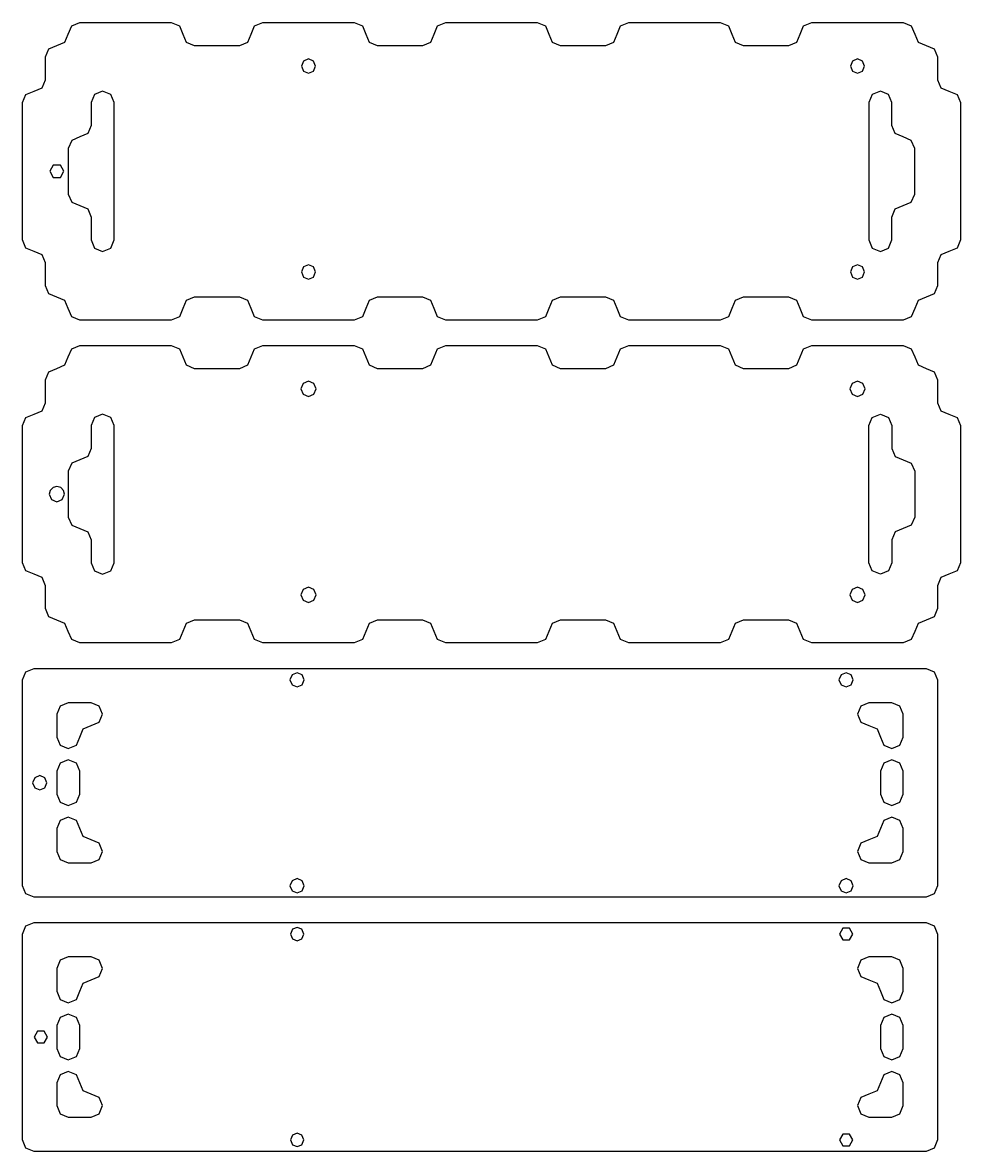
# Model space of a CAD drawing. Extents: x 1 to 198, y -191 to -1.
# Drawn here: x 1 to 74.8, y -89.8 to -1 of the extents above; entities that cross this region are included whole.
import ezdxf

# ---------------------------------------------------------------- set-up
doc = ezdxf.new("R2010")
doc.units = 0

msp = doc.modelspace()

# ---------------------------------------------------------------- linework, layer by layer
at = {"layer": '18', "color": 18}
for points in [[(0.999999, -72.699535), (1.263603, -72.063139), (1.899998, -71.799536), (2.799997, -71.799536), (3.699996, -71.799536), (4.599995, -71.799536), (5.499993, -71.799536), (6.399992, -71.799536), (7.299991, -71.799536), (8.19999, -71.799536), (9.099989, -71.799536), (9.999988, -71.799536), (10.899987, -71.799536), (11.799986, -71.799536), (12.699985, -71.799536), (13.599983, -71.799536), (14.499982, -71.799536), (15.399981, -71.799536), (16.29998, -71.799536), (17.199979, -71.799536), (18.099978, -71.799536), (18.999976, -71.799536), (19.899975, -71.799536), (20.799974, -71.799536), (21.699973, -71.799536), (22.599972, -71.799536), (23.499971, -71.799536), (24.39997, -71.799536), (25.299969, -71.799536), (26.199968, -71.799536), (27.099966, -71.799536), (27.999965, -71.799536), (28.899964, -71.799536), (29.799963, -71.799536), (30.699962, -71.799536), (31.599961, -71.799536), (32.499959, -71.799536), (33.399958, -71.799536), (34.299957, -71.799536), (35.199956, -71.799536), (36.099955, -71.799536), (36.999954, -71.799536), (37.899953, -71.799536), (38.799952, -71.799536), (39.69995, -71.799536), (40.599949, -71.799536), (41.499948, -71.799536), (42.399947, -71.799536), (43.299946, -71.799536), (44.199945, -71.799536), (45.099944, -71.799536), (45.999942, -71.799536), (46.899941, -71.799536), (47.79994, -71.799536), (48.699939, -71.799536), (49.599938, -71.799536), (50.499937, -71.799536), (51.399936, -71.799536), (52.299935, -71.799536), (53.199933, -71.799536), (54.099932, -71.799536), (54.999931, -71.799536), (55.89993, -71.799536), (56.799929, -71.799536), (57.699928, -71.799536), (58.599927, -71.799536), (59.499926, -71.799536), (60.399924, -71.799536), (61.299923, -71.799536), (62.199922, -71.799536), (63.099921, -71.799536), (63.99992, -71.799536), (64.899919, -71.799536), (65.799918, -71.799536), (66.699916, -71.799536), (67.599915, -71.799536), (68.499914, -71.799536), (69.399913, -71.799536), (70.299912, -71.799536), (71.199911, -71.799536), (72.09991, -71.799536), (72.736305, -72.063139), (72.999909, -72.699535), (72.999909, -73.599534), (72.999909, -74.499532), (72.999909, -75.399531), (72.999909, -76.29953), (72.999909, -77.199529), (72.999909, -78.099528), (72.999909, -78.999527), (72.999909, -79.899525), (72.999909, -80.799524), (72.999909, -81.699523), (72.999909, -82.599522), (72.999909, -83.499521), (72.999909, -84.39952), (72.999909, -85.299519), (72.999909, -86.199518), (72.999909, -87.099517), (72.999909, -87.999515), (72.999909, -88.899514), (72.736305, -89.535909), (72.09991, -89.799513), (71.199911, -89.799513), (70.299912, -89.799513), (69.399913, -89.799513), (68.499914, -89.799513), (67.599915, -89.799513), (66.699916, -89.799513), (65.799918, -89.799513), (64.899919, -89.799513), (63.99992, -89.799513), (63.099921, -89.799513), (62.199922, -89.799513), (61.299923, -89.799513), (60.399924, -89.799513), (59.499926, -89.799513), (58.599927, -89.799513), (57.699928, -89.799513), (56.799929, -89.799513), (55.89993, -89.799513), (54.999931, -89.799513), (54.099932, -89.799513), (53.199933, -89.799513), (52.299935, -89.799513), (51.399936, -89.799513), (50.499937, -89.799513), (49.599938, -89.799513), (48.699939, -89.799513), (47.79994, -89.799513), (46.899941, -89.799513), (45.999942, -89.799513), (45.099944, -89.799513), (44.199945, -89.799513), (43.299946, -89.799513), (42.399947, -89.799513), (41.499948, -89.799513), (40.599949, -89.799513), (39.69995, -89.799513), (38.799952, -89.799513), (37.899953, -89.799513), (36.999954, -89.799513), (36.099955, -89.799513), (35.199956, -89.799513), (34.299957, -89.799513), (33.399958, -89.799513), (32.499959, -89.799513), (31.599961, -89.799513), (30.699962, -89.799513), (29.799963, -89.799513), (28.899964, -89.799513), (27.999965, -89.799513), (27.099966, -89.799513), (26.199968, -89.799513), (25.299969, -89.799513), (24.39997, -89.799513), (23.499971, -89.799513), (22.599972, -89.799513), (21.699973, -89.799513), (20.799974, -89.799513), (19.899975, -89.799513), (18.999976, -89.799513), (18.099978, -89.799513), (17.199979, -89.799513), (16.29998, -89.799513), (15.399981, -89.799513), (14.499982, -89.799513), (13.599983, -89.799513), (12.699985, -89.799513), (11.799986, -89.799513), (10.899987, -89.799513), (9.999988, -89.799513), (9.099989, -89.799513), (8.19999, -89.799513), (7.299991, -89.799513), (6.399992, -89.799513), (5.499993, -89.799513), (4.599995, -89.799513), (3.699996, -89.799513), (2.799997, -89.799513), (1.899998, -89.799513), (1.263603, -89.535909), (0.999999, -88.899514), (0.999999, -87.999515), (0.999999, -87.099517), (0.999999, -86.199518), (0.999999, -85.299519), (0.999999, -84.39952), (0.999999, -83.499521), (0.999999, -82.599522), (0.999999, -81.699523), (0.999999, -80.799524), (0.999999, -79.899525), (0.999999, -78.999527), (0.999999, -78.099528), (0.999999, -77.199529), (0.999999, -76.29953), (0.999999, -75.399531), (0.999999, -74.499532), (0.999999, -73.599534), (0.999999, -72.699535)], [(23.125571, -72.699535), (22.971495, -72.328121), (22.599972, -72.174308), (22.228449, -72.328121), (22.074373, -72.699535), (22.228449, -73.070948), (22.599972, -73.224761), (22.971495, -73.070948), (23.125571, -72.699535)], [(66.325517, -72.699535), (66.062717, -72.244352), (65.537118, -72.244352), (65.274318, -72.699535), (65.537118, -73.154717), (66.062717, -73.154717), (66.325517, -72.699535)], [(3.699996, -75.399531), (3.699996, -76.29953), (3.699996, -77.199529), (3.963599, -77.835924), (4.599995, -78.099528), (5.23639, -77.835924), (5.499993, -77.199529), (5.763597, -76.563134), (6.399992, -76.29953), (7.036388, -76.035926), (7.299991, -75.399531), (7.036388, -74.763136), (6.399992, -74.499532), (5.499993, -74.499532), (4.599995, -74.499532), (3.963599, -74.763136), (3.699996, -75.399531)], [(68.499914, -74.499532), (67.599915, -74.499532), (66.96352, -74.763136), (66.699916, -75.399531), (66.96352, -76.035926), (67.599915, -76.29953), (68.236311, -76.563134), (68.499914, -77.199529), (68.763518, -77.835924), (69.399913, -78.099528), (70.036308, -77.835924), (70.299912, -77.199529), (70.299912, -76.29953), (70.299912, -75.399531), (70.036308, -74.763136), (69.399913, -74.499532), (68.499914, -74.499532)], [(3.699996, -80.799524), (3.699996, -81.699523), (3.963599, -82.335919), (4.599995, -82.599522), (5.23639, -82.335919), (5.499993, -81.699523), (5.499993, -80.799524), (5.499993, -79.899525), (5.23639, -79.26313), (4.599995, -78.999527), (3.963599, -79.26313), (3.699996, -79.899525), (3.699996, -80.799524)], [(68.499914, -80.799524), (68.499914, -81.699523), (68.763518, -82.335919), (69.399913, -82.599522), (70.036308, -82.335919), (70.299912, -81.699523), (70.299912, -80.799524), (70.299912, -79.899525), (70.036308, -79.26313), (69.399913, -78.999527), (68.763518, -79.26313), (68.499914, -79.899525), (68.499914, -80.799524)], [(2.965597, -80.799524), (2.702797, -80.344342), (2.177198, -80.344342), (1.914398, -80.799524), (2.177198, -81.254707), (2.702797, -81.254707), (2.965597, -80.799524)], [(3.699996, -84.39952), (3.699996, -85.299519), (3.699996, -86.199518), (3.963599, -86.835913), (4.599995, -87.099517), (5.499993, -87.099517), (6.399992, -87.099517), (7.036388, -86.835913), (7.299991, -86.199518), (7.036388, -85.563122), (6.399992, -85.299519), (5.763597, -85.035915), (5.499993, -84.39952), (5.23639, -83.763125), (4.599995, -83.499521), (3.963599, -83.763124), (3.699996, -84.39952)], [(68.499914, -84.39952), (68.236311, -85.035915), (67.599915, -85.299519), (66.96352, -85.563122), (66.699916, -86.199518), (66.96352, -86.835913), (67.599915, -87.099517), (68.499914, -87.099517), (69.399913, -87.099517), (70.036308, -86.835913), (70.299912, -86.199518), (70.299912, -85.299519), (70.299912, -84.39952), (70.036308, -83.763124), (69.399913, -83.499521), (68.763518, -83.763125), (68.499914, -84.39952)], [(23.125571, -88.899514), (22.971495, -88.5281), (22.599972, -88.374288), (22.228449, -88.5281), (22.074373, -88.899514), (22.228449, -89.270928), (22.599972, -89.424741), (22.971495, -89.270928), (23.125571, -88.899514)], [(23.125571, -88.899514), (22.971495, -88.5281), (22.599972, -88.374288), (22.228449, -88.5281), (22.074373, -88.899514), (22.228449, -89.270928), (22.599972, -89.424741), (22.971495, -89.270928), (23.125571, -88.899514)], [(23.125571, -88.899514), (22.971495, -88.5281), (22.599972, -88.374288), (22.228449, -88.5281), (22.074373, -88.899514), (22.228449, -89.270928), (22.599972, -89.424741), (22.971495, -89.270928), (23.125571, -88.899514)], [(23.125571, -88.899514), (22.971495, -88.5281), (22.599972, -88.374288), (22.228449, -88.5281), (22.074373, -88.899514), (22.228449, -89.270928), (22.599972, -89.424741), (22.971495, -89.270928), (23.125571, -88.899514)], [(23.125571, -88.899514), (22.971495, -88.5281), (22.599972, -88.374288), (22.228449, -88.5281), (22.074373, -88.899514), (22.228449, -89.270928), (22.599972, -89.424741), (22.971495, -89.270928), (23.125571, -88.899514)], [(66.325517, -88.899514), (66.062717, -88.444332), (65.537118, -88.444332), (65.274318, -88.899514), (65.537118, -89.354697), (66.062717, -89.354697), (66.325517, -88.899514)]]:
    msp.add_lwpolyline(points, dxfattribs=at)
at = {"layer": '19', "color": 18}
for points in [[(0.999999, -52.69956), (1.263603, -52.063165), (1.899998, -51.799561), (2.799997, -51.799561), (3.699996, -51.799561), (4.599995, -51.799561), (5.499994, -51.799561), (6.399993, -51.799561), (7.299992, -51.799561), (8.19999, -51.799561), (9.099989, -51.799561), (9.999988, -51.799561), (10.899987, -51.799561), (11.799986, -51.799561), (12.699985, -51.799561), (13.599983, -51.799561), (14.499982, -51.799561), (15.399981, -51.799561), (16.29998, -51.799561), (17.199979, -51.799561), (18.099978, -51.799561), (18.999977, -51.799561), (19.899976, -51.799561), (20.799975, -51.799561), (21.699973, -51.799561), (22.599972, -51.799561), (23.499971, -51.799561), (24.39997, -51.799561), (25.299969, -51.799561), (26.199968, -51.799561), (27.099966, -51.799561), (27.999965, -51.799561), (28.899964, -51.799561), (29.799963, -51.799561), (30.699962, -51.799561), (31.599961, -51.799561), (32.49996, -51.799561), (33.399959, -51.799561), (34.299958, -51.799561), (35.199956, -51.799561), (36.099955, -51.799561), (36.999954, -51.799561), (37.899953, -51.799561), (38.799952, -51.799561), (39.69995, -51.799561), (40.599949, -51.799561), (41.499948, -51.799561), (42.399947, -51.799561), (43.299946, -51.799561), (44.199945, -51.799561), (45.099944, -51.799561), (45.999943, -51.799561), (46.899942, -51.799561), (47.79994, -51.799561), (48.699939, -51.799561), (49.599938, -51.799561), (50.499937, -51.799561), (51.399936, -51.799561), (52.299935, -51.799561), (53.199933, -51.799561), (54.099932, -51.799561), (54.999931, -51.799561), (55.89993, -51.799561), (56.799929, -51.799561), (57.699928, -51.799561), (58.599927, -51.799561), (59.499926, -51.799561), (60.399925, -51.799561), (61.299923, -51.799561), (62.199922, -51.799561), (63.099921, -51.799561), (63.99992, -51.799561), (64.899919, -51.799561), (65.799918, -51.799561), (66.699917, -51.799561), (67.599915, -51.799561), (68.499914, -51.799561), (69.399913, -51.799561), (70.299912, -51.799561), (71.199911, -51.799561), (72.09991, -51.799561), (72.736305, -52.063165), (72.999909, -52.69956), (72.999909, -53.599559), (72.999909, -54.499557), (72.999909, -55.399556), (72.999909, -56.299555), (72.999909, -57.199554), (72.999909, -58.099553), (72.999909, -58.999552), (72.999909, -59.899551), (72.999909, -60.79955), (72.999909, -61.699549), (72.999909, -62.599547), (72.999909, -63.499546), (72.999909, -64.399545), (72.999909, -65.299544), (72.999909, -66.199543), (72.999909, -67.099541), (72.999909, -67.99954), (72.999909, -68.899539), (72.736305, -69.535935), (72.09991, -69.799538), (71.199911, -69.799538), (70.299912, -69.799538), (69.399913, -69.799538), (68.499914, -69.799538), (67.599915, -69.799538), (66.699917, -69.799538), (65.799918, -69.799538), (64.899919, -69.799538), (63.99992, -69.799538), (63.099921, -69.799538), (62.199922, -69.799538), (61.299923, -69.799538), (60.399925, -69.799538), (59.499926, -69.799538), (58.599927, -69.799538), (57.699928, -69.799538), (56.799929, -69.799538), (55.89993, -69.799538), (54.999931, -69.799538), (54.099932, -69.799538), (53.199933, -69.799538), (52.299935, -69.799538), (51.399936, -69.799538), (50.499937, -69.799538), (49.599938, -69.799538), (48.699939, -69.799538), (47.79994, -69.799538), (46.899942, -69.799538), (45.999943, -69.799538), (45.099944, -69.799538), (44.199945, -69.799538), (43.299946, -69.799538), (42.399947, -69.799538), (41.499948, -69.799538), (40.599949, -69.799538), (39.69995, -69.799538), (38.799952, -69.799538), (37.899953, -69.799538), (36.999954, -69.799538), (36.099955, -69.799538), (35.199956, -69.799538), (34.299958, -69.799538), (33.399959, -69.799538), (32.49996, -69.799538), (31.599961, -69.799538), (30.699962, -69.799538), (29.799963, -69.799538), (28.899964, -69.799538), (27.999965, -69.799538), (27.099966, -69.799538), (26.199968, -69.799538), (25.299969, -69.799538), (24.39997, -69.799538), (23.499971, -69.799538), (22.599972, -69.799538), (21.699973, -69.799538), (20.799975, -69.799538), (19.899976, -69.799538), (18.999977, -69.799538), (18.099978, -69.799538), (17.199979, -69.799538), (16.29998, -69.799538), (15.399981, -69.799538), (14.499982, -69.799538), (13.599983, -69.799538), (12.699985, -69.799538), (11.799986, -69.799538), (10.899987, -69.799538), (9.999988, -69.799538), (9.099989, -69.799538), (8.19999, -69.799538), (7.299992, -69.799538), (6.399993, -69.799538), (5.499994, -69.799538), (4.599995, -69.799538), (3.699996, -69.799538), (2.799997, -69.799538), (1.899998, -69.799538), (1.263603, -69.535935), (0.999999, -68.899539), (0.999999, -67.99954), (0.999999, -67.099541), (0.999999, -66.199543), (0.999999, -65.299544), (0.999999, -64.399545), (0.999999, -63.499546), (0.999999, -62.599547), (0.999999, -61.699549), (0.999999, -60.79955), (0.999999, -59.899551), (0.999999, -58.999552), (0.999999, -58.099553), (0.999999, -57.199554), (0.999999, -56.299555), (0.999999, -55.399556), (0.999999, -54.499557), (0.999999, -53.599559), (0.999999, -52.69956)], [(23.159772, -52.69956), (22.995674, -52.303971), (22.599972, -52.140145), (22.20427, -52.303971), (22.040173, -52.69956), (22.20427, -53.095149), (22.599972, -53.258974), (22.995674, -53.095149), (23.159772, -52.69956)], [(66.359717, -52.69956), (66.19562, -52.303971), (65.799918, -52.140145), (65.404216, -52.303971), (65.240118, -52.69956), (65.404216, -53.095149), (65.799918, -53.258974), (66.19562, -53.095149), (66.359717, -52.69956)], [(3.699996, -55.399556), (3.699996, -56.299555), (3.699996, -57.199554), (3.9636, -57.835949), (4.599995, -58.099553), (5.23639, -57.835949), (5.499994, -57.199554), (5.763597, -56.563159), (6.399993, -56.299555), (7.036388, -56.035952), (7.299992, -55.399556), (7.036388, -54.763161), (6.399993, -54.499557), (5.499994, -54.499557), (4.599995, -54.499557), (3.963599, -54.763161), (3.699996, -55.399556)], [(68.499914, -54.499557), (67.599915, -54.499557), (66.96352, -54.763161), (66.699917, -55.399556), (66.96352, -56.035952), (67.599915, -56.299555), (68.236311, -56.563159), (68.499914, -57.199554), (68.763518, -57.835949), (69.399913, -58.099553), (70.036308, -57.835949), (70.299912, -57.199554), (70.299912, -56.299555), (70.299912, -55.399556), (70.036309, -54.763161), (69.399913, -54.499557), (68.499914, -54.499557)], [(3.699996, -60.79955), (3.699996, -61.699549), (3.9636, -62.335944), (4.599995, -62.599547), (5.23639, -62.335944), (5.499994, -61.699549), (5.499994, -60.79955), (5.499994, -59.899551), (5.23639, -59.263155), (4.599995, -58.999552), (3.963599, -59.263155), (3.699996, -59.899551), (3.699996, -60.79955)], [(68.499914, -60.79955), (68.499914, -61.699549), (68.763518, -62.335944), (69.399913, -62.599547), (70.036308, -62.335944), (70.299912, -61.699549), (70.299912, -60.79955), (70.299912, -59.899551), (70.036309, -59.263155), (69.399913, -58.999552), (68.763518, -59.263155), (68.499914, -59.899551), (68.499914, -60.79955)], [(2.909797, -60.79955), (2.7457, -60.40396), (2.349998, -60.240135), (1.954296, -60.40396), (1.790198, -60.79955), (1.954296, -61.195139), (2.349998, -61.358964), (2.7457, -61.195139), (2.909797, -60.79955)], [(3.699996, -64.399545), (3.699996, -65.299544), (3.699996, -66.199543), (3.9636, -66.835938), (4.599995, -67.099541), (5.499994, -67.099541), (6.399993, -67.099541), (7.036388, -66.835938), (7.299992, -66.199543), (7.036388, -65.563147), (6.399993, -65.299544), (5.763597, -65.03594), (5.499994, -64.399545), (5.23639, -63.76315), (4.599995, -63.499546), (3.963599, -63.76315), (3.699996, -64.399545)], [(68.499914, -64.399545), (68.236311, -65.03594), (67.599915, -65.299544), (66.96352, -65.563148), (66.699917, -66.199543), (66.96352, -66.835938), (67.599915, -67.099541), (68.499914, -67.099541), (69.399913, -67.099541), (70.036308, -66.835938), (70.299912, -66.199543), (70.299912, -65.299544), (70.299912, -64.399545), (70.036309, -63.76315), (69.399913, -63.499546), (68.763518, -63.76315), (68.499914, -64.399545)], [(23.159772, -68.899539), (22.995674, -68.50395), (22.599972, -68.340125), (22.20427, -68.50395), (22.040173, -68.899539), (22.20427, -69.295128), (22.599972, -69.458954), (22.995674, -69.295128), (23.159772, -68.899539)], [(66.359717, -68.899539), (66.19562, -68.50395), (65.799918, -68.340125), (65.404216, -68.50395), (65.240118, -68.899539), (65.404216, -69.295128), (65.799918, -69.458954), (66.19562, -69.295128), (66.359717, -68.899539)]]:
    msp.add_lwpolyline(points, dxfattribs=at)
at = {"layer": '22', "color": 18}
for points in [[(4.599994, -27.299592), (4.863598, -26.663197), (5.499993, -26.399593), (6.399992, -26.399593), (7.29999, -26.399593), (8.199989, -26.399593), (9.099988, -26.399593), (9.999987, -26.399593), (10.899986, -26.399593), (11.799985, -26.399593), (12.699984, -26.399593), (13.336379, -26.663196), (13.599983, -27.299592), (13.863586, -27.935987), (14.499981, -28.199591), (15.39998, -28.199591), (16.299979, -28.199591), (17.199978, -28.199591), (18.099977, -28.199591), (18.736372, -27.935987), (18.999976, -27.299592), (19.263579, -26.663196), (19.899975, -26.399593), (20.799973, -26.399593), (21.699972, -26.399593), (22.599971, -26.399593), (23.49997, -26.399593), (24.399969, -26.399593), (25.299968, -26.399593), (26.199967, -26.399593), (27.099966, -26.399593), (27.736361, -26.663197), (27.999964, -27.299592), (28.263568, -27.935987), (28.899963, -28.199591), (29.799962, -28.199591), (30.699961, -28.199591), (31.59996, -28.199591), (32.499959, -28.199591), (33.136354, -27.935987), (33.399958, -27.299592), (33.663561, -26.663196), (34.299956, -26.399593), (35.199955, -26.399593), (36.099954, -26.399593), (36.999953, -26.399593), (37.899952, -26.399593), (38.799951, -26.399593), (39.69995, -26.399593), (40.599949, -26.399593), (41.499948, -26.399593), (42.136343, -26.663197), (42.399946, -27.299592), (42.66355, -27.935987), (43.299945, -28.199591), (44.199944, -28.199591), (45.099943, -28.199591), (45.999942, -28.199591), (46.899941, -28.199591), (47.536336, -27.935987), (47.799939, -27.299592), (48.063543, -26.663196), (48.699938, -26.399593), (49.599937, -26.399593), (50.499936, -26.399593), (51.399935, -26.399593), (52.299934, -26.399593), (53.199933, -26.399593), (54.099932, -26.399593), (54.999931, -26.399593), (55.899929, -26.399593), (56.536324, -26.663196), (56.799928, -27.299592), (57.063532, -27.935987), (57.699927, -28.199591), (58.599926, -28.199591), (59.499925, -28.199591), (60.399923, -28.199591), (61.299922, -28.199591), (61.936318, -27.935987), (62.199921, -27.299592), (62.463525, -26.663196), (63.09992, -26.399593), (63.999919, -26.399593), (64.899918, -26.399593), (65.799917, -26.399593), (66.699916, -26.399593), (67.599915, -26.399593), (68.499913, -26.399593), (69.399912, -26.399593), (70.299911, -26.399593), (70.936306, -26.663196), (71.19991, -27.299592), (71.463514, -27.935987), (72.099909, -28.199591), (72.736304, -28.463194), (72.999908, -29.099589), (72.999908, -29.999588), (72.999908, -30.899587), (73.263511, -31.535982), (73.899906, -31.799586), (74.536302, -32.063189), (74.799905, -32.699585), (74.799905, -33.599584), (74.799905, -34.499583), (74.799905, -35.399582), (74.799905, -36.29958), (74.799905, -37.199579), (74.799905, -38.099578), (74.799905, -38.999577), (74.799905, -39.899576), (74.799905, -40.799575), (74.799905, -41.699573), (74.799905, -42.599572), (74.799905, -43.499571), (74.536302, -44.135967), (73.899906, -44.39957), (73.263511, -44.663174), (72.999908, -45.299569), (72.999908, -46.199568), (72.999908, -47.099567), (72.736304, -47.735962), (72.099909, -47.999566), (71.463514, -48.263169), (71.19991, -48.899565), (70.936306, -49.53596), (70.299911, -49.799563), (69.399912, -49.799563), (68.499913, -49.799563), (67.599915, -49.799563), (66.699916, -49.799563), (65.799917, -49.799563), (64.899918, -49.799563), (63.999919, -49.799563), (63.09992, -49.799563), (62.463525, -49.53596), (62.199921, -48.899565), (61.936318, -48.263169), (61.299922, -47.999566), (60.399923, -47.999566), (59.499925, -47.999566), (58.599926, -47.999566), (57.699927, -47.999566), (57.063532, -48.263169), (56.799928, -48.899565), (56.536324, -49.53596), (55.899929, -49.799563), (54.999931, -49.799563), (54.099932, -49.799563), (53.199933, -49.799563), (52.299934, -49.799563), (51.399935, -49.799563), (50.499936, -49.799563), (49.599937, -49.799563), (48.699938, -49.799563), (48.063543, -49.53596), (47.799939, -48.899565), (47.536336, -48.263169), (46.899941, -47.999566), (45.999942, -47.999566), (45.099943, -47.999566), (44.199944, -47.999566), (43.299945, -47.999566), (42.66355, -48.263169), (42.399946, -48.899565), (42.136343, -49.53596), (41.499948, -49.799563), (40.599949, -49.799563), (39.69995, -49.799563), (38.799951, -49.799563), (37.899952, -49.799563), (36.999953, -49.799563), (36.099954, -49.799563), (35.199955, -49.799563), (34.299956, -49.799563), (33.663561, -49.53596), (33.399958, -48.899565), (33.136354, -48.263169), (32.499959, -47.999566), (31.59996, -47.999566), (30.699961, -47.999566), (29.799962, -47.999566), (28.899963, -47.999566), (28.263568, -48.263169), (27.999964, -48.899565), (27.736361, -49.53596), (27.099966, -49.799563), (26.199967, -49.799563), (25.299968, -49.799563), (24.399969, -49.799563), (23.49997, -49.799563), (22.599971, -49.799563), (21.699972, -49.799563), (20.799973, -49.799563), (19.899975, -49.799563), (19.263579, -49.53596), (18.999976, -48.899565), (18.736372, -48.263169), (18.099977, -47.999566), (17.199978, -47.999566), (16.299979, -47.999566), (15.39998, -47.999566), (14.499981, -47.999566), (13.863586, -48.263169), (13.599983, -48.899565), (13.336379, -49.53596), (12.699984, -49.799563), (11.799985, -49.799563), (10.899986, -49.799563), (9.999987, -49.799563), (9.099988, -49.799563), (8.199989, -49.799563), (7.29999, -49.799563), (6.399992, -49.799563), (5.499993, -49.799563), (4.863598, -49.53596), (4.599994, -48.899565), (4.33639, -48.263169), (3.699995, -47.999566), (3.0636, -47.735962), (2.799996, -47.099567), (2.799996, -46.199568), (2.799996, -45.299569), (2.536392, -44.663174), (1.899997, -44.39957), (1.263602, -44.135967), (0.999998, -43.499571), (0.999998, -42.599572), (0.999998, -41.699573), (0.999998, -40.799575), (0.999998, -39.899576), (0.999998, -38.999577), (0.999998, -38.099578), (0.999998, -37.199579), (0.999998, -36.29958), (0.999998, -35.399582), (0.999998, -34.499583), (0.999998, -33.599584), (0.999998, -32.699585), (1.263602, -32.063189), (1.899997, -31.799586), (2.536392, -31.535982), (2.799996, -30.899587), (2.799996, -29.999588), (2.799996, -29.099589), (3.0636, -28.463194), (3.699995, -28.199591), (4.33639, -27.935987), (4.599994, -27.299592)], [(24.099369, -29.819589), (23.923669, -29.396007), (23.49997, -29.220588), (23.076272, -29.396007), (22.900571, -29.819589), (23.076272, -30.24317), (23.49997, -30.41859), (23.923669, -30.24317), (24.099369, -29.819589)], [(67.299315, -29.819589), (67.123755, -29.395749), (66.699916, -29.220189), (66.276076, -29.395749), (66.100516, -29.819589), (66.276076, -30.243428), (66.699916, -30.418988), (67.123755, -30.243428), (67.299315, -29.819589)], [(8.199989, -43.499571), (8.199989, -42.599572), (8.199989, -41.699573), (8.199989, -40.799575), (8.199989, -39.899576), (8.199989, -38.999577), (8.199989, -38.099578), (8.199989, -37.199579), (8.199989, -36.29958), (8.199989, -35.399582), (8.199989, -34.499583), (8.199989, -33.599584), (8.199989, -32.699585), (7.936386, -32.063189), (7.29999, -31.799586), (6.663595, -32.063189), (6.399992, -32.699585), (6.399992, -33.599584), (6.399992, -34.499583), (6.136388, -35.135978), (5.499993, -35.399582), (4.863598, -35.663185), (4.599994, -36.29958), (4.599994, -37.199579), (4.599994, -38.099578), (4.599994, -38.999577), (4.599994, -39.899576), (4.863598, -40.535971), (5.499993, -40.799575), (6.136388, -41.063178), (6.399992, -41.699573), (6.399992, -42.599572), (6.399992, -43.499571), (6.663595, -44.135967), (7.29999, -44.39957), (7.936386, -44.135967), (8.199989, -43.499571)], [(67.599915, -32.699585), (67.863518, -32.063189), (68.499913, -31.799586), (69.136309, -32.06319), (69.399912, -32.699585), (69.399912, -33.599584), (69.399912, -34.499583), (69.663516, -35.135978), (70.299911, -35.399582), (70.936306, -35.663185), (71.19991, -36.29958), (71.19991, -37.199579), (71.19991, -38.099578), (71.19991, -38.999577), (71.19991, -39.899576), (70.936306, -40.535971), (70.299911, -40.799575), (69.663516, -41.063178), (69.399912, -41.699573), (69.399912, -42.599572), (69.399912, -43.499571), (69.136309, -44.135967), (68.499913, -44.39957), (67.863518, -44.135967), (67.599915, -43.499571), (67.599915, -42.599572), (67.599915, -41.699573), (67.599915, -40.799575), (67.599915, -39.899576), (67.599915, -38.999577), (67.599915, -38.099578), (67.599915, -37.199579), (67.599915, -36.29958), (67.599915, -35.399582), (67.599915, -34.499583), (67.599915, -33.599584), (67.599915, -32.699585)], [(4.299394, -38.099578), (4.21909, -37.799878), (3.999695, -37.580483), (3.699995, -37.500179), (3.400295, -37.580483), (3.1809, -37.799878), (3.100596, -38.099578), (3.276156, -38.523417), (3.699995, -38.698977), (4.123834, -38.523417), (4.299394, -38.099578)], [(24.099369, -46.019568), (23.923669, -45.595986), (23.49997, -45.420567), (23.076272, -45.595986), (22.900571, -46.019568), (23.076272, -46.44315), (23.49997, -46.618569), (23.923669, -46.44315), (24.099369, -46.019568)], [(67.299315, -46.019568), (67.123755, -45.595729), (66.699916, -45.420169), (66.276076, -45.595729), (66.100516, -46.019568), (66.276076, -46.443407), (66.699916, -46.618967), (67.123755, -46.443407), (67.299315, -46.019568)]]:
    msp.add_lwpolyline(points, dxfattribs=at)
at = {"layer": '23', "color": 18}
for points in [[(0.999999, -8.199616), (0.999999, -7.299617), (1.263603, -6.663222), (1.899998, -6.399618), (2.536393, -6.136014), (2.799997, -5.499619), (2.799997, -4.59962), (2.799997, -3.699621), (3.0636, -3.063226), (3.699996, -2.799623), (4.336391, -2.536019), (4.599995, -1.899624), (4.863598, -1.263228), (5.499993, -0.999625), (6.399992, -0.999625), (7.299991, -0.999625), (8.19999, -0.999625), (9.099989, -0.999625), (9.999988, -0.999625), (10.899986, -0.999625), (11.799985, -0.999625), (12.699984, -0.999625), (13.33638, -1.263228), (13.599983, -1.899624), (13.863587, -2.536019), (14.499982, -2.799623), (15.399981, -2.799623), (16.29998, -2.799623), (17.199979, -2.799623), (18.099978, -2.799623), (18.736373, -2.536019), (18.999976, -1.899624), (19.26358, -1.263229), (19.899975, -0.999625), (20.799974, -0.999625), (21.699973, -0.999625), (22.599972, -0.999625), (23.499971, -0.999625), (24.399969, -0.999625), (25.299968, -0.999625), (26.199967, -0.999625), (27.099966, -0.999625), (27.736361, -1.263228), (27.999965, -1.899624), (28.263569, -2.536019), (28.899964, -2.799623), (29.799963, -2.799623), (30.699962, -2.799623), (31.59996, -2.799623), (32.499959, -2.799623), (33.136355, -2.536019), (33.399958, -1.899624), (33.663562, -1.263228), (34.299957, -0.999625), (35.199956, -0.999625), (36.099955, -0.999625), (36.999954, -0.999625), (37.899953, -0.999625), (38.799951, -0.999625), (39.69995, -0.999625), (40.599949, -0.999625), (41.499948, -0.999625), (42.136343, -1.263228), (42.399947, -1.899624), (42.66355, -2.536019), (43.299946, -2.799623), (44.199945, -2.799623), (45.099943, -2.799623), (45.999942, -2.799623), (46.899941, -2.799623), (47.536336, -2.536019), (47.79994, -1.899624), (48.063544, -1.263228), (48.699939, -0.999625), (49.599938, -0.999625), (50.499937, -0.999625), (51.399936, -0.999625), (52.299934, -0.999625), (53.199933, -0.999625), (54.099932, -0.999625), (54.999931, -0.999625), (55.89993, -0.999625), (56.536325, -1.263229), (56.799929, -1.899624), (57.063532, -2.536019), (57.699928, -2.799623), (58.599926, -2.799623), (59.499925, -2.799623), (60.399924, -2.799623), (61.299923, -2.799623), (61.936318, -2.536019), (62.199922, -1.899624), (62.463526, -1.263228), (63.099921, -0.999625), (63.99992, -0.999625), (64.899919, -0.999625), (65.799917, -0.999625), (66.699916, -0.999625), (67.599915, -0.999625), (68.499914, -0.999625), (69.399913, -0.999625), (70.299912, -0.999625), (70.936307, -1.263228), (71.199911, -1.899624), (71.463514, -2.536019), (72.099909, -2.799623), (72.736305, -3.063226), (72.999908, -3.699621), (72.999908, -4.59962), (72.999908, -5.499619), (73.263512, -6.136014), (73.899907, -6.399618), (74.536302, -6.663222), (74.799906, -7.299617), (74.799906, -8.199616), (74.799906, -9.099615), (74.799906, -9.999614), (74.799906, -10.899612), (74.799906, -11.799611), (74.799906, -12.69961), (74.799906, -13.599609), (74.799906, -14.499608), (74.799906, -15.399607), (74.799906, -16.299605), (74.799906, -17.199604), (74.799906, -18.099603), (74.536302, -18.735999), (73.899907, -18.999602), (73.263512, -19.263206), (72.999908, -19.899601), (72.999908, -20.7996), (72.999908, -21.699599), (72.736305, -22.335994), (72.099909, -22.599598), (71.463514, -22.863201), (71.199911, -23.499597), (70.936307, -24.135992), (70.299912, -24.399595), (69.399913, -24.399595), (68.499914, -24.399595), (67.599915, -24.399595), (66.699916, -24.399595), (65.799917, -24.399595), (64.899919, -24.399595), (63.99992, -24.399595), (63.099921, -24.399595), (62.463526, -24.135992), (62.199922, -23.499597), (61.936318, -22.863201), (61.299923, -22.599598), (60.399924, -22.599598), (59.499925, -22.599598), (58.599926, -22.599598), (57.699928, -22.599598), (57.063532, -22.863201), (56.799929, -23.499597), (56.536325, -24.135992), (55.89993, -24.399595), (54.999931, -24.399595), (54.099932, -24.399595), (53.199933, -24.399595), (52.299934, -24.399595), (51.399936, -24.399595), (50.499937, -24.399595), (49.599938, -24.399595), (48.699939, -24.399595), (48.063544, -24.135992), (47.79994, -23.499597), (47.536336, -22.863201), (46.899941, -22.599598), (45.999942, -22.599598), (45.099943, -22.599598), (44.199945, -22.599598), (43.299946, -22.599598), (42.66355, -22.863201), (42.399947, -23.499597), (42.136343, -24.135992), (41.499948, -24.399595), (40.599949, -24.399595), (39.69995, -24.399595), (38.799951, -24.399595), (37.899953, -24.399595), (36.999954, -24.399595), (36.099955, -24.399595), (35.199956, -24.399595), (34.299957, -24.399595), (33.663562, -24.135992), (33.399958, -23.499597), (33.136355, -22.863201), (32.499959, -22.599598), (31.59996, -22.599598), (30.699962, -22.599598), (29.799963, -22.599598), (28.899964, -22.599598), (28.263569, -22.863201), (27.999965, -23.499597), (27.736361, -24.135992), (27.099966, -24.399595), (26.199967, -24.399595), (25.299968, -24.399595), (24.399969, -24.399595), (23.499971, -24.399595), (22.599972, -24.399595), (21.699973, -24.399595), (20.799974, -24.399595), (19.899975, -24.399595), (19.26358, -24.135992), (18.999976, -23.499597), (18.736373, -22.863201), (18.099978, -22.599598), (17.199979, -22.599598), (16.29998, -22.599598), (15.399981, -22.599598), (14.499982, -22.599598), (13.863587, -22.863201), (13.599983, -23.499597), (13.33638, -24.135992), (12.699984, -24.399595), (11.799985, -24.399595), (10.899986, -24.399595), (9.999988, -24.399595), (9.099989, -24.399595), (8.19999, -24.399595), (7.299991, -24.399595), (6.399992, -24.399595), (5.499993, -24.399595), (4.863598, -24.135992), (4.599995, -23.499597), (4.336391, -22.863201), (3.699996, -22.599598), (3.0636, -22.335994), (2.799997, -21.699599), (2.799997, -20.7996), (2.799997, -19.899601), (2.536393, -19.263206), (1.899998, -18.999602), (1.263603, -18.735999), (0.999999, -18.099603), (0.999999, -17.199604), (0.999999, -16.299605), (0.999999, -15.399607), (0.999999, -14.499608), (0.999999, -13.599609), (0.999999, -12.69961), (0.999999, -11.799611), (0.999999, -10.899612), (0.999999, -9.999614), (0.999999, -9.099615), (0.999999, -8.199616)], [(24.05977, -4.419621), (23.895672, -4.024031), (23.499971, -3.860206), (23.104269, -4.024031), (22.940171, -4.419621), (23.104269, -4.81521), (23.499971, -4.979035), (23.895672, -4.81521), (24.05977, -4.419621)], [(67.259716, -4.419621), (67.095618, -4.024031), (66.699916, -3.860206), (66.304214, -4.024031), (66.140117, -4.419621), (66.304214, -4.81521), (66.699916, -4.979035), (67.095618, -4.81521), (67.259716, -4.419621)], [(4.599995, -10.899612), (4.599995, -11.799611), (4.599995, -12.69961), (4.599995, -13.599609), (4.599995, -14.499608), (4.863598, -15.136003), (5.499993, -15.399607), (6.136389, -15.66321), (6.399992, -16.299605), (6.399992, -17.199604), (6.399992, -18.099603), (6.663596, -18.735999), (7.299991, -18.999602), (7.936386, -18.735999), (8.19999, -18.099603), (8.19999, -17.199604), (8.19999, -16.299605), (8.19999, -15.399607), (8.19999, -14.499608), (8.19999, -13.599609), (8.19999, -12.69961), (8.19999, -11.799611), (8.19999, -10.899612), (8.19999, -9.999614), (8.19999, -9.099615), (8.19999, -8.199616), (8.19999, -7.299617), (7.936386, -6.663221), (7.299991, -6.399618), (6.663596, -6.663221), (6.399992, -7.299617), (6.399992, -8.199616), (6.399992, -9.099615), (6.136389, -9.73601), (5.499993, -9.999614), (4.863598, -10.263217), (4.599995, -10.899612)], [(67.599915, -7.299617), (67.599915, -8.199616), (67.599915, -9.099615), (67.599915, -9.999614), (67.599915, -10.899612), (67.599915, -11.799611), (67.599915, -12.69961), (67.599915, -13.599609), (67.599915, -14.499608), (67.599915, -15.399607), (67.599915, -16.299605), (67.599915, -17.199604), (67.599915, -18.099603), (67.863519, -18.735999), (68.499914, -18.999602), (69.136309, -18.735999), (69.399913, -18.099603), (69.399913, -17.199604), (69.399913, -16.299605), (69.663516, -15.66321), (70.299912, -15.399607), (70.936307, -15.136003), (71.199911, -14.499608), (71.199911, -13.599609), (71.199911, -12.69961), (71.199911, -11.799611), (71.199911, -10.899612), (70.936307, -10.263217), (70.299912, -9.999614), (69.663516, -9.73601), (69.399913, -9.099615), (69.399913, -8.199616), (69.399913, -7.299617), (69.136309, -6.663221), (68.499914, -6.399618), (67.863519, -6.663221), (67.599915, -7.299617)], [(4.259795, -12.69961), (3.979895, -12.21481), (3.420096, -12.21481), (3.140196, -12.69961), (3.420096, -13.184411), (3.979895, -13.184411), (4.259795, -12.69961)], [(24.05977, -20.6196), (23.895672, -20.224011), (23.499971, -20.060185), (23.104269, -20.224011), (22.940171, -20.6196), (23.104269, -21.015189), (23.499971, -21.179015), (23.895672, -21.015189), (24.05977, -20.6196)], [(67.259716, -20.6196), (67.095618, -20.224011), (66.699916, -20.060185), (66.304214, -20.224011), (66.140117, -20.6196), (66.304214, -21.015189), (66.699916, -21.179015), (67.095618, -21.015189), (67.259716, -20.6196)]]:
    msp.add_lwpolyline(points, dxfattribs=at)

doc.saveas('drawing.dxf')
